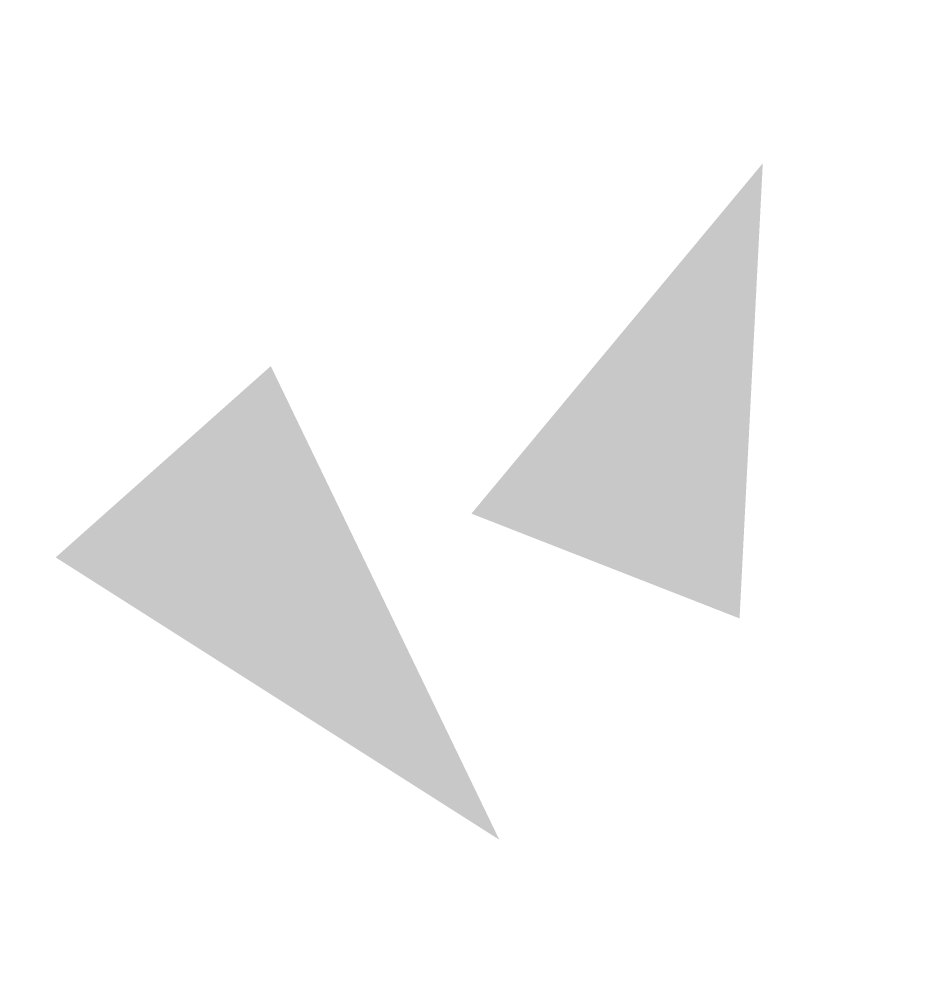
# Model space of a CAD drawing. Extents: x -1.52 to 1.57, y -1.4 to 1.95.
import ezdxf

# ---------------------------------------------------------------- set-up
doc = ezdxf.new("R2010")
doc.units = 0
doc.layers.get('0').update_dxf_attribs({"linetype": 'CONTINUOUS'})

msp = doc.modelspace()

# ---------------------------------------------------------------- linework, layer by layer
at = {"color": 0}
for points in [[(1.0667, 1.4472, 0, 1, 0), (0.5203, 0.0485, 1, 1, 0)], [(-1.0159, 0.4107, 1, 0, 0), (0.1515, -0.902, 0, 0, 0)]]:
    msp.add_lwpolyline(points, format="xyseb", dxfattribs=at)

doc.saveas('drawing.dxf')
